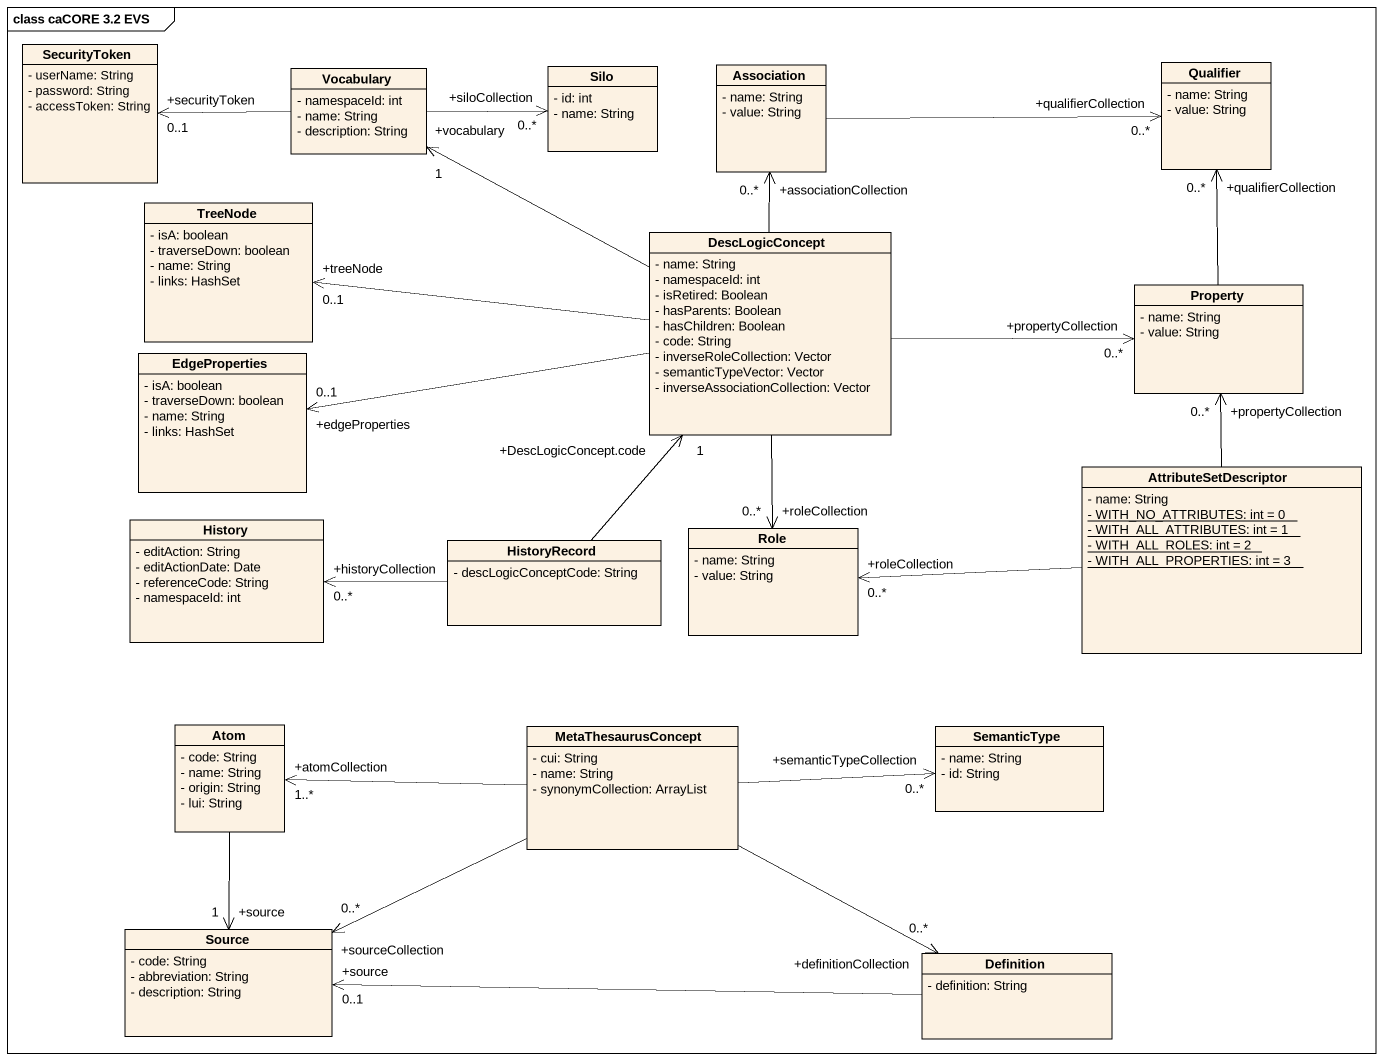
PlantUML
@startuml
mainframe class caCORE 3.2 EVS
hide circle
hide empty members
skinparam classAttributeIconSize 0
class SecurityToken {
  - userName: String
  - password: String
  - accessToken: String
}
class Vocabulary {
  - namespaceId: int
  - name: String
  - description: String
}
class Silo {
  - id: int
  - name: String
}
class Association {
  - name: String
  - value: String
}
class Qualifier {
  - name: String
  - value: String
}
class TreeNode {
  - isA: boolean
  - traverseDown: boolean
  - name: String
  - links: HashSet
}
class DescLogicConcept {
  - name: String
  - namespaceId: int
  - isRetired: Boolean
  - hasParents: Boolean
  - hasChildren: Boolean
  - code: String
  - inverseRoleCollection: Vector
  - semanticTypeVector: Vector
  - inverseAssociationCollection: Vector
}
class Property {
  - name: String
  - value: String
}
class EdgeProperties {
  - isA: boolean
  - traverseDown: boolean
  - name: String
  - links: HashSet
}
class AttributeSetDescriptor {
  - name: String
  {static} - WITH_NO_ATTRIBUTES: int = 0
  {static} - WITH_ALL_ATTRIBUTES: int = 1
  {static} - WITH_ALL_ROLES: int = 2
  {static} - WITH_ALL_PROPERTIES: int = 3
}
class History {
  - editAction: String
  - editActionDate: Date
  - referenceCode: String
  - namespaceId: int
}
class HistoryRecord {
  - descLogicConceptCode: String
}
class Role {
  - name: String
  - value: String
}
class Atom {
  - code: String
  - name: String
  - origin: String
  - lui: String
}
class MetaThesaurusConcept {
  - cui: String
  - name: String
  - synonymCollection: ArrayList
}
class SemanticType {
  - name: String
  - id: String
}
class Source {
  - code: String
  - abbreviation: String
  - description: String
}
class Definition {
  - definition: String
}
Vocabulary -left-> "+securityToken\n0..1" SecurityToken
Vocabulary -right-> "+siloCollection\n0..*" Silo
Association -right-> "+qualifierCollection\n0..*" Qualifier
DescLogicConcept -left-> "+vocabulary\n1" Vocabulary
DescLogicConcept -up-> "+associationCollection\n0..*" Association
DescLogicConcept -left-> "+treeNode\n0..1" TreeNode
DescLogicConcept -right-> "+propertyCollection\n0..*" Property
DescLogicConcept -left-> "+edgeProperties\n0..1" EdgeProperties
DescLogicConcept --> "+roleCollection\n0..*" Role
Property -up-> "+qualifierCollection\n0..*" Qualifier
AttributeSetDescriptor -up-> "+propertyCollection\n0..*" Property
HistoryRecord -up-> "+DescLogicConcept.code\n1" DescLogicConcept
HistoryRecord -left-> "+historyCollection\n0..*" History
Role "+roleCollection\n0..*" <-right- AttributeSetDescriptor
Atom --> "+source\n1" Source
MetaThesaurusConcept -left-> "+atomCollection\n1..*" Atom
MetaThesaurusConcept -right-> "+semanticTypeCollection\n0..*" SemanticType
MetaThesaurusConcept -left-> "+sourceCollection\n0..*" Source
MetaThesaurusConcept -right-> "+definitionCollection\n0..*" Definition
Definition -left-> "+source\n0..1" Source
@enduml
